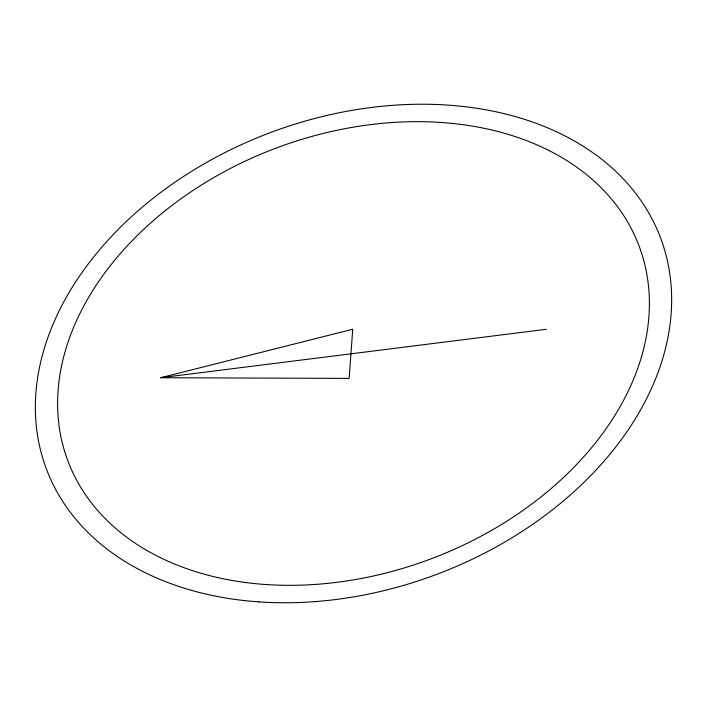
<?xml version="1.0" encoding="UTF-8"?>
<svg xmlns="http://www.w3.org/2000/svg" width="707" height="707" viewBox="0 0 707 707"><rect width="100%" height="100%" fill="white"/><g stroke="black" fill="none" stroke-linecap="round" stroke-linejoin="round"><path stroke-width="1.06" d="M160.586 377.724L352.74 329.25L349.134 378.395L160.586 377.724L546.414 329.276M258.85 601.878A328.11 236.023 -20.6 0 0 663.882 247.556A328.11 236.023 -20.6 0 0 137.768 211.066A328.11 236.023 -20.6 0 0 258.85 601.878M265.478 584.495A305.141 219.497 -20.6 0 0 642.159 254.971A305.141 219.497 -20.6 0 0 152.862 221.035A305.141 219.497 -20.6 0 0 265.478 584.495"/></g></svg>
